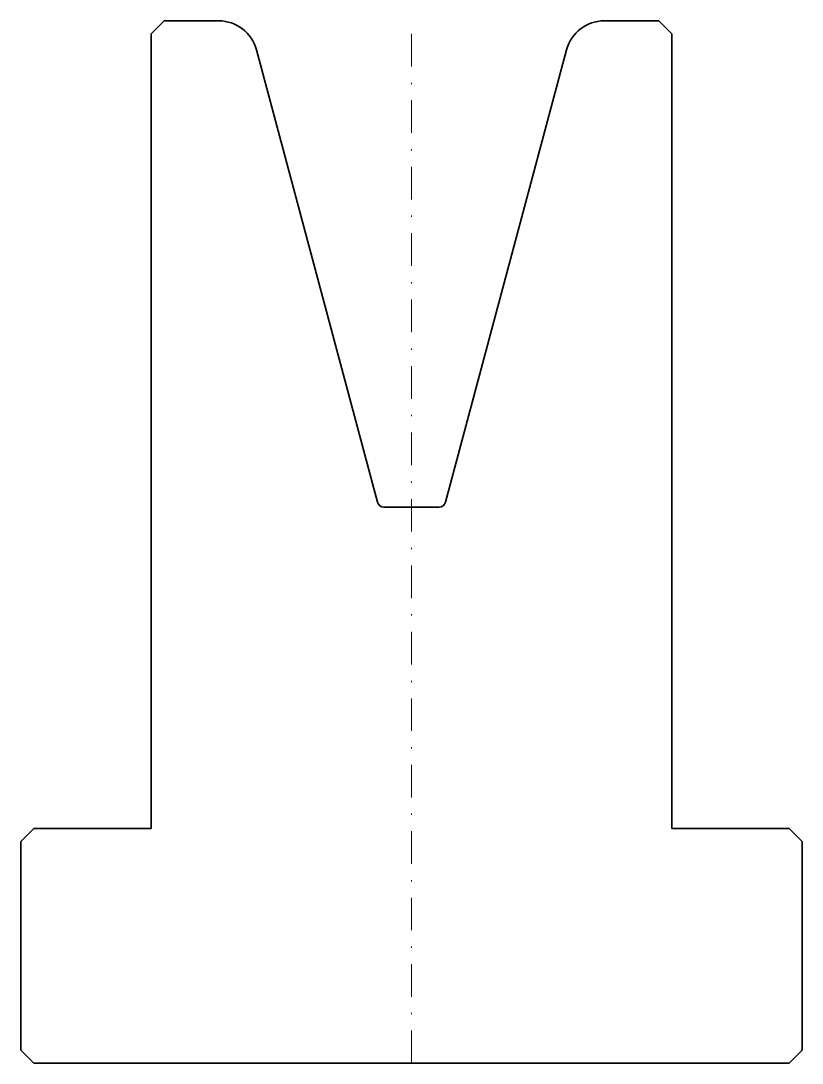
# Model space of a CAD drawing. Header units: millimetres. Extents: x -30 to 30, y -80 to 0.
import ezdxf

# ---------------------------------------------------------------- set-up
doc = ezdxf.new("R2010")
doc.units = ezdxf.units.MM
doc.header["$LTSCALE"] = 5
doc.linetypes.add('AUSGEZOGEN', pattern=[0])
doc.linetypes.add('DASHDOT', pattern=[1, 0.5, -0.25, 0, -0.25])
doc.layers.add('2', color=7, linetype='Continuous')

msp = doc.modelspace()

# ---------------------------------------------------------------- linework, layer by layer
at = {"layer": '2', "color": 7, "linetype": 'AUSGEZOGEN', "lineweight": 35}
for p, q in [((-19, 0), (-20, -1)), ((-14.802, 0), (-19, 0)), ((19, 0), (14.802, 0)), ((20, -1), (19, 0)), ((-20, -1), (-20, -62)), ((20, -62), (20, -1)), ((-2.599, -36.95), (-11.904, -2.224)), ((11.904, -2.224), (2.599, -36.95)), ((2.116, -37.321), (-2.116, -37.321)), ((-29, -62), (-30, -63)), ((-20, -62), (-29, -62)), ((29, -62), (20, -62)), ((30, -63), (29, -62)), ((-30, -63), (-30, -79)), ((30, -79), (30, -63)), ((-30, -79), (-29, -80)), ((29, -80), (30, -79)), ((-29, -80), (29, -80))]:
    msp.add_line(p, q, dxfattribs=at)
at = {"layer": '2', "color": 7, "linetype": 'DASHDOT', "lineweight": 18}
msp.add_line((0, -80), (0, 0), dxfattribs=at)
at = {"layer": '2', "color": 7, "linetype": 'AUSGEZOGEN', "lineweight": 35}
for centre, radius, start, end in [((-14.802, -3), 3, 15, 90), ((14.802, -3), 3, 90, 165), ((-2.116, -36.821), 0.5, 195, 270), ((2.116, -36.821), 0.5, 270, 345)]:
    msp.add_arc(centre, radius, start, end, dxfattribs=at)

doc.saveas('drawing.dxf')
